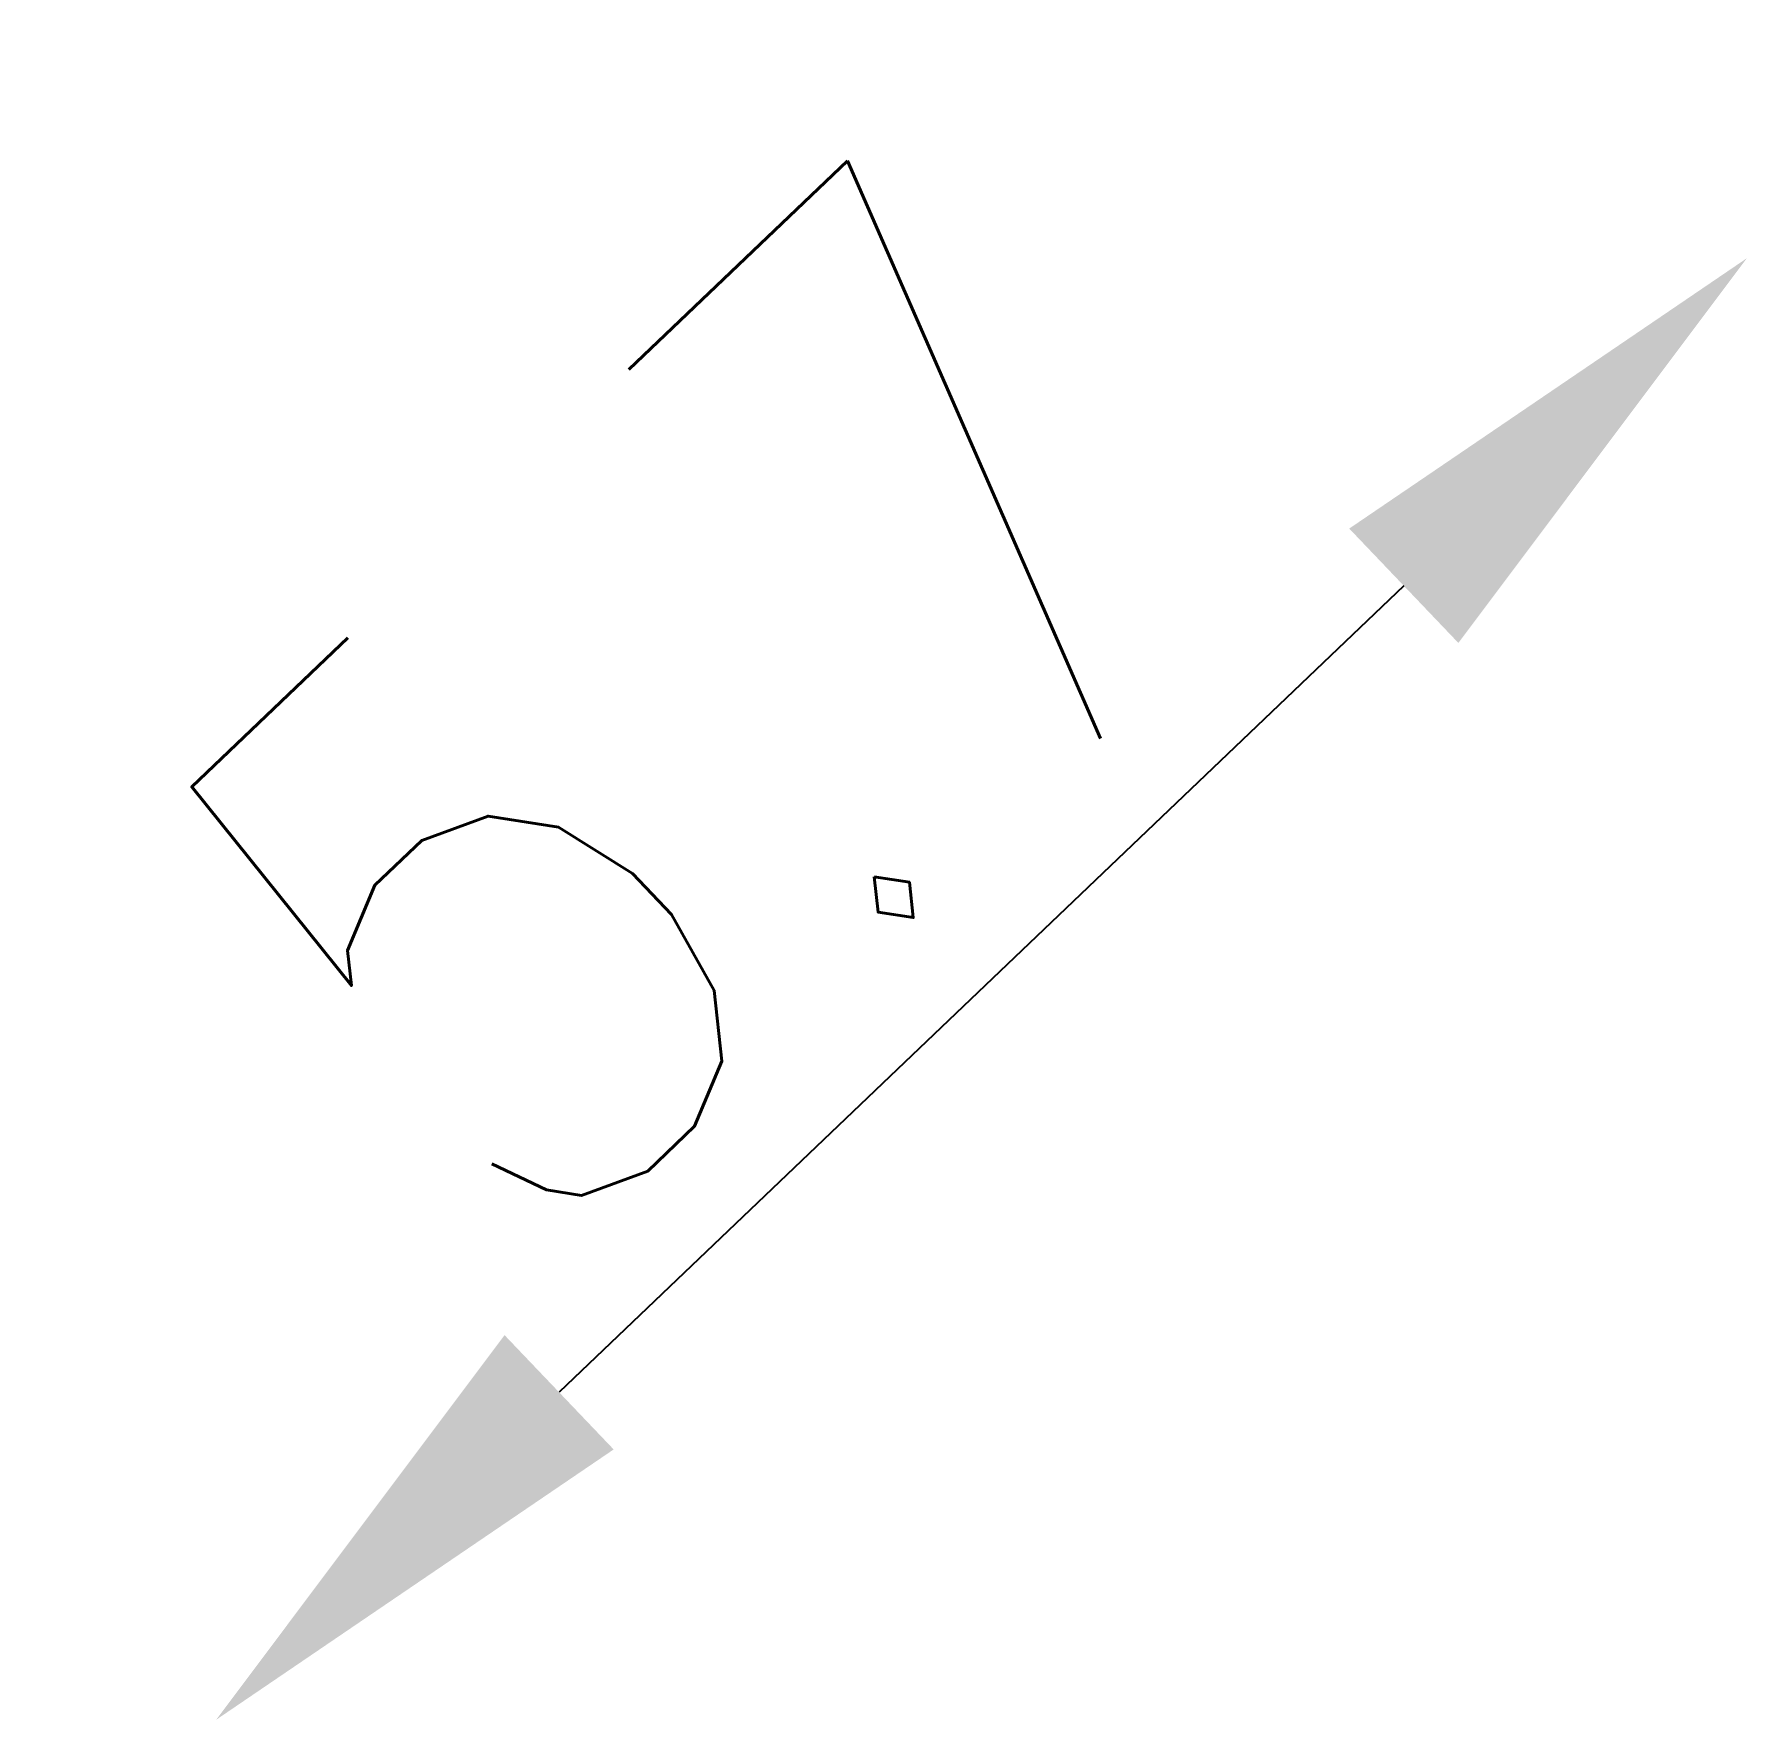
# Model space of a CAD drawing. Header units: millimetres. Extents: x 161035 to 161913, y 121036 to 121964.
# Drawn here: x 161805.199 to 161809.534, y 121081.753 to 121086.018 of the extents above; entities that cross this region are included whole.
import ezdxf

# ---------------------------------------------------------------- set-up
doc = ezdxf.new("R2010")
doc.units = ezdxf.units.MM
doc.layers.get('Defpoints').update_dxf_attribs({"linetype": 'CONTINUOUS'})
doc.layers.add('W0008', color=7, linetype='CONTINUOUS')
doc.styles.get("Standard").update_dxf_attribs({"font": 'romans.shx', "width": 0.85})
doc.dimstyles.get("Standard").update_dxf_attribs({"dimtxt": 1.5, "dimasz": 1.2, "dimexe": 0.625, "dimexo": 0.625, "dimgap": 0.25, "dimtad": 1, "dimdec": 1, "dimzin": 0, "dimdsep": 46, "dimtxsty": 'Standard', "dimcen": -0.5, "dimadec": 0, "dimazin": 0, "dimtfac": 1, "dimtdec": 1, "dimtmove": 0, "dimatfit": 3, "dimfxl": 0, "dimtolj": 1, "dimtzin": 0, "dimarcsym": 0})

# ---------------------------------------------------------------- blocks, each defined once
blk = doc.blocks.new('*D7')
at = {"layer": 'Defpoints', "color": 0, "transparency": 16777216}
for p in [(161809.5336, 121085.4511), (161805.6596, 121081.753), (161805.6596, 121081.753)]:
    blk.add_point(p, dxfattribs=at)
at = {"layer": 'W0008', "color": 0, "lineweight": -2, "transparency": 16777216}
blk.add_line((161808.6656, 121084.6225), (161806.5276, 121082.5816), dxfattribs=at)
at = {"layer": 'W0008', "color": 0, "transparency": 16777216}
for points in [[(161808.5275, 121084.7672), (161808.8037, 121084.4778), (161809.5336, 121085.4511)], [(161806.3895, 121082.7263), (161806.6657, 121082.437), (161805.6596, 121081.753)]]:
    blk.add_solid(points, dxfattribs=at)
at = {"layer": 'W0008', "color": 0, "transparency": 16777216, "insert": (161806.9061, 121084.3254), "char_height": 1.5, "attachment_point": 5, "rotation": 43.6687}
blk.add_mtext('\\A1;5.7', dxfattribs=at)

msp = doc.modelspace()

# ---------------------------------------------------------------- dimensions: what is measured, and where the dimension line sits
at = {"layer": 'W0008', "color": 252}
dim = msp.add_linear_dim(base=(161805.6596, 121081.753), p1=(161809.5336, 121085.4511), p2=(161805.6596, 121081.753), angle=43.6687, text='5.7', dimstyle='Standard', override={"dimatfit": 0}, dxfattribs=at)
dim.commit()
dim.dimension.update_dxf_attribs({"geometry": '*D7', "text_midpoint": (161807.5966, 121083.6021), "dimtype": 160})

doc.saveas('drawing.dxf')
